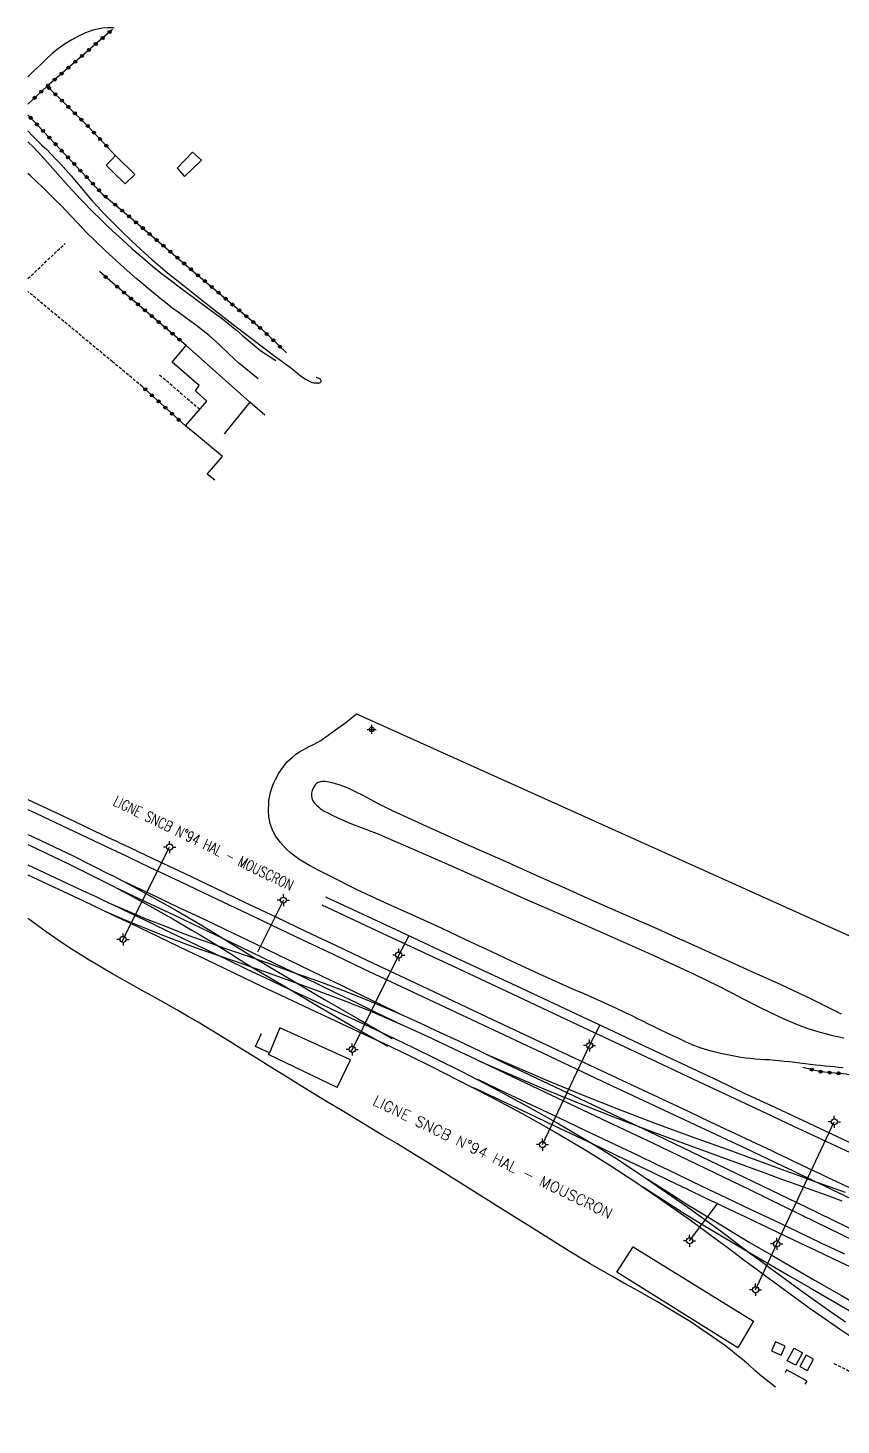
# Model space of a CAD drawing. Header units: millimetres. Extents: x 127000 to 127592, y 154000 to 154397.
# Drawn here: x 127000 to 127134.6, y 154165.7 to 154397 of the extents above; entities that cross this region are included whole.
import ezdxf

# ---------------------------------------------------------------- set-up
doc = ezdxf.new("R2010")
doc.units = ezdxf.units.MM
doc.linetypes.add('DASHED', pattern=[0.75, 0.5, -0.25])
doc.layers.get('0').update_dxf_attribs({"linetype": 'CONTINUOUS'})
for name, color, linetype in [('W0006', 2, 'CONTINUOUS'), ('W0071', 7, 'CONTINUOUS'), ('W0101', 7, 'CONTINUOUS'), ('W0104', 1, 'CONTINUOUS'), ('W0112', 1, 'DASHED'), ('W0211', 2, 'CONTINUOUS'), ('W0323', 7, 'CONTINUOUS'), ('W0439', 7, 'CONTINUOUS'), ('W0610', 7, 'CONTINUOUS'), ('W0611', 7, 'CONTINUOUS'), ('W0700', 7, 'CONTINUOUS'), ('W0853', 7, 'CONTINUOUS'), ('W0989', 7, 'CONTINUOUS')]:
    doc.layers.add(name, color=color, linetype=linetype)
doc.styles.get("Standard").update_dxf_attribs({"font": 'romans.shx', "width": 0.85})

# ---------------------------------------------------------------- blocks, each defined once
blk = doc.blocks.new('T610')
for p, q in [((-0.500001, 0), (-1.000002, 0)), ((0, 0.500001), (0, 1.000002)), ((0.500001, 0), (1.000002, 0)), ((0, -0.500001), (0, -1.000002))]:
    blk.add_line(p, q)
blk.add_ellipse((0, 0), major_axis=(-0.353554, 0.353554), ratio=1, start_param=3.926990817, end_param=10.2101761242)
blk = doc.blocks.new('T853')
for p, q in [((-0.75, 0), (0.75, 0)), ((0, 0.75), (0, -0.75))]:
    blk.add_line(p, q)
blk.add_ellipse((0, 0), major_axis=(-0.265, 0.265), ratio=1, start_param=3.926991, end_param=10.210176)
blk = doc.blocks.new('t323o')
at = {"color": 0, "linetype": 'Continuous'}
for radius in [0.25, 0.15]:
    blk.add_circle((0, 0), radius, dxfattribs=at)

msp = doc.modelspace()

# ---------------------------------------------------------------- linework, layer by layer
at = {"layer": 'W0006'}
for points in [[(127134.93, 154224.85), (127134.19, 154224.92), (127133.45, 154224.99), (127132.71, 154225.06), (127131.97, 154225.13), (127131.23, 154225.21), (127130.37, 154225.31), (127129.51, 154225.41), (127128.65, 154225.52), (127127.79, 154225.62), (127126.93, 154225.73), (127126.07, 154225.83), (127125.21, 154225.92), (127124.35, 154226.02), (127123.56, 154226.09), (127122.77, 154226.15), (127121.98, 154226.2), (127121.19, 154226.25), (127120.4, 154226.31), (127119.61, 154226.38), (127118.83, 154226.47), (127118.04, 154226.58), (127116.38, 154226.87), (127114.72, 154227.21), (127113.09, 154227.61), (127111.47, 154228.1), (127110.21, 154228.57), (127108.98, 154229.11), (127107.76, 154229.68), (127106.55, 154230.25), (127105.59, 154230.7), (127104.64, 154231.16), (127103.69, 154231.63), (127102.74, 154232.1), (127101.79, 154232.58), (127100.84, 154233.04), (127099.89, 154233.51), (127098.93, 154233.96), (127097.22, 154234.76), (127095.51, 154235.54), (127093.79, 154236.31), (127092.06, 154237.08), (127090.34, 154237.84), (127088.62, 154238.61), (127086.9, 154239.38), (127085.18, 154240.16), (127080.99, 154242.09), (127076.8, 154244.04), (127072.62, 154245.99), (127068.44, 154247.95), (127063.8, 154250.07), (127059.14, 154252.18), (127054.5, 154254.33), (127049.94, 154256.63), (127048.29, 154257.48), (127046.63, 154258.33), (127045.02, 154259.28), (127043.52, 154260.41), (127042.62, 154261.24), (127041.79, 154262.14), (127041.05, 154263.13), (127040.47, 154264.23), (127040.11, 154265.29), (127039.9, 154266.39), (127039.83, 154267.5), (127039.85, 154268.61), (127039.9, 154269.13), (127039.98, 154269.65), (127040.08, 154270.16), (127040.21, 154270.67), (127040.36, 154271.17), (127040.54, 154271.66), (127040.74, 154272.15), (127040.96, 154272.62), (127041.52, 154273.64), (127042.18, 154274.6), (127042.93, 154275.5), (127043.77, 154276.31), (127044.3, 154276.75), (127044.87, 154277.13), (127045.47, 154277.47), (127046.07, 154277.78), (127046.68, 154278.09), (127047.28, 154278.39), (127047.88, 154278.72), (127048.46, 154279.08), (127050.55, 154280.53), (127052.61, 154282.05), (127054.4, 154283.45)], [(127054.4, 154283.45), (127157.71, 154236.94), (127204.87, 154213.78), (127251.19, 154190.31), (127297.7, 154165.7)], [(127134.67, 154233.72), (127129.7, 154236.22), (127124.67, 154238.58), (127119.61, 154240.87), (127114.55, 154243.17), (127110.92, 154244.82), (127107.29, 154246.45), (127103.64, 154248.07), (127099.99, 154249.68), (127096.34, 154251.29), (127092.7, 154252.9), (127089.05, 154254.52), (127085.41, 154256.14), (127079.14, 154258.94), (127072.88, 154261.74), (127066.62, 154264.56), (127060.37, 154267.39), (127059.13, 154267.99), (127057.91, 154268.63), (127056.7, 154269.29), (127055.49, 154269.94), (127054.25, 154270.57), (127052.99, 154271.14), (127051.68, 154271.64), (127050.34, 154272.02), (127049.8, 154272.15), (127049.24, 154272.25), (127048.65, 154272.26), (127048.07, 154272.11), (127047.78, 154271.94), (127047.54, 154271.71), (127047.36, 154271.44), (127047.21, 154271.15), (127047.06, 154270.76), (127046.96, 154270.34), (127046.93, 154269.91), (127046.99, 154269.49), (127047.17, 154269.06), (127047.45, 154268.69), (127047.77, 154268.36), (127048.09, 154268.07), (127048.39, 154267.81), (127048.72, 154267.58), (127049.05, 154267.37), (127049.4, 154267.18), (127050.58, 154266.57), (127051.79, 154266.01), (127053.02, 154265.49), (127054.26, 154265), (127055.5, 154264.53), (127056.74, 154264.05), (127057.97, 154263.57), (127059.2, 154263.06), (127064.95, 154260.55), (127070.7, 154258.02), (127076.43, 154255.46), (127082.17, 154252.91), (127089.15, 154249.83), (127096.15, 154246.76), (127103.12, 154243.65), (127110.07, 154240.47), (127112.23, 154239.43), (127114.38, 154238.35), (127116.51, 154237.25), (127118.64, 154236.15), (127120.78, 154235.05), (127122.94, 154233.99), (127125.12, 154232.98), (127127.33, 154232.02), (127128.22, 154231.68), (127129.11, 154231.36), (127130.02, 154231.07), (127130.93, 154230.8), (127131.96, 154230.53), (127132.99, 154230.28), (127134.03, 154230.05), (127135.08, 154229.83)]]:
    msp.add_lwpolyline(points, dxfattribs=at)
at = {"layer": 'W0071'}
for points in [[(127000, 154378.2), (127000.9, 154377.29), (127002.41, 154375.7), (127004.53, 154373.35), (127006.63, 154370.98), (127008.77, 154368.64), (127010.98, 154366.36), (127011.72, 154365.63), (127012.48, 154364.89), (127013.24, 154364.17), (127014, 154363.45)], [(127014, 154359.07), (127013.42, 154359.6), (127012.85, 154360.13), (127012.28, 154360.67), (127011.71, 154361.21), (127010.79, 154362.11), (127009.88, 154363.02), (127008.98, 154363.95), (127008.1, 154364.89), (127007.21, 154365.83), (127006.32, 154366.76), (127005.43, 154367.69), (127004.52, 154368.6), (127002.46, 154370.62), (127000.38, 154372.61), (127000, 154372.96)], [(127014, 154363.45), (127015.63, 154361.95), (127017.27, 154360.48), (127018.95, 154359.04), (127020.64, 154357.61), (127022.08, 154356.44), (127023.55, 154355.31), (127025.03, 154354.19), (127026.53, 154353.09), (127028.02, 154351.99), (127029.52, 154350.89), (127031, 154349.78), (127032.47, 154348.64), (127033.5, 154347.82), (127034.51, 154346.98), (127035.52, 154346.13), (127036.53, 154345.28), (127037.54, 154344.43), (127038.56, 154343.59), (127041.04, 154341.97), (127041.04, 154341.97)], [(127038.12, 154338.93), (127034.89, 154341.53), (127034.89, 154341.53), (127033.28, 154343.09), (127031.66, 154344.62), (127029.98, 154346.1), (127028.99, 154346.91), (127027.97, 154347.69), (127026.95, 154348.46), (127025.91, 154349.21), (127024.87, 154349.96), (127023.84, 154350.72), (127022.82, 154351.5), (127021.82, 154352.3), (127019.83, 154353.95), (127017.86, 154355.63), (127015.92, 154357.33), (127014, 154359.07)]]:
    msp.add_lwpolyline(points, dxfattribs=at)
at = {"layer": 'W0101'}
msp.add_lwpolyline([(127039.2, 154332.92), (127036.73, 154335.06), (127032.49, 154329.81)], dxfattribs=at)
at = {"layer": 'W0104'}
for points in [[(127025.89, 154372.46), (127028.71, 154375.14), (127027.25, 154376.48), (127024.7, 154373.84)], [(127117.5, 154178.46), (127097.5, 154191), (127100.21, 154195.22), (127120.12, 154182.89)], [(127124.68, 154177.27), (127125.37, 154178.77), (127123.76, 154179.5), (127123.08, 154178)], [(127128.22, 154177.65), (127127.11, 154175.59), (127125.71, 154176.34), (127126.83, 154178.41)], [(127129.03, 154174.72), (127130.07, 154176.6), (127128.83, 154177.29), (127127.79, 154175.41), (127129.03, 154174.72)]]:
    msp.add_lwpolyline(points, close=True, dxfattribs=at)
for points in [[(127014, 154373.28), (127012.95, 154374.31), (127014, 154375.39)], [(127014, 154375.39), (127014.5, 154375.9), (127017.68, 154372.8), (127016.12, 154371.21)], [(127016.12, 154371.21), (127014, 154373.28)], [(127030.95, 154322.14), (127029.67, 154323.18), (127032.23, 154326.08), (127027.88, 154329.66), (127026.06, 154331.14), (127029.64, 154335.22), (127027.71, 154336.97), (127028.36, 154337.86), (127023.88, 154341.68), (127026.21, 154344.48), (127036.73, 154335.06)], [(127051.17, 154221.62), (127039.8, 154227.03), (127039.96, 154227.34), (127037.69, 154228.38), (127038.64, 154230.52)], [(127051.17, 154221.62), (127053.41, 154226.15), (127041.7, 154231.48), (127039.96, 154227.34)]]:
    msp.add_lwpolyline(points, dxfattribs=at)
at = {"layer": 'W0112'}
for points in [[(127000, 154355.54), (127006.15, 154361.34)], [(127014, 154341.75), (127000, 154353.38)], [(127018.93, 154337.66), (127014, 154341.75)], [(127028.43, 154333.85), (127021.62, 154339.72)], [(127142.96, 154171), (127141.27, 154171.85), (127133.39, 154175.9), (127133.39, 154175.9)]]:
    msp.add_lwpolyline(points, dxfattribs=at)
at = {"layer": 'W0211'}
for points in [[(127014, 154397.04), (127013.18, 154397.04), (127012.35, 154396.98), (127011.54, 154396.84), (127010.74, 154396.65), (127009.53, 154396.23), (127008.37, 154395.71), (127007.26, 154395.1), (127006.18, 154394.43), (127005.08, 154393.65), (127004.03, 154392.79), (127003.04, 154391.88), (127002.06, 154390.95), (127001.04, 154389.98), (127000.03, 154388.98), (127000, 154388.95)], [(127014.28, 154397.03), (127014, 154397.04)], [(127000, 154379.98), (127000.01, 154379.97), (127000.78, 154379.19), (127001.55, 154378.43), (127002.32, 154377.66), (127003.1, 154376.89), (127003.86, 154376.12), (127004.62, 154375.34), (127005.37, 154374.54), (127006.28, 154373.55), (127007.16, 154372.53), (127008.04, 154371.5), (127008.9, 154370.47), (127009.77, 154369.44), (127010.65, 154368.42), (127011.55, 154367.42), (127012.47, 154366.43), (127012.85, 154366.03), (127013.23, 154365.64), (127013.61, 154365.25), (127014, 154364.86)], [(127014, 154364.86), (127015.56, 154363.31), (127017.15, 154361.79), (127018.77, 154360.3), (127020.41, 154358.83), (127023.12, 154356.52), (127025.89, 154354.27), (127028.69, 154352.06), (127031.5, 154349.87), (127034.46, 154347.57), (127037.45, 154345.29), (127040.45, 154343.04), (127043.46, 154340.81), (127044.27, 154340.17), (127045.07, 154339.5), (127045.93, 154338.88), (127046.87, 154338.4), (127047.08, 154338.33), (127047.3, 154338.29), (127047.53, 154338.28), (127047.75, 154338.28), (127047.85, 154338.28), (127047.94, 154338.27), (127048.03, 154338.25), (127048.13, 154338.25), (127048.24, 154338.26), (127048.35, 154338.31), (127048.45, 154338.38), (127048.52, 154338.48), (127048.55, 154338.63), (127048.51, 154338.77), (127048.41, 154338.88), (127047.79, 154339.18)], [(127014, 154240.41), (127012.65, 154241.2), (127011.3, 154242), (127009.96, 154242.81), (127008.63, 154243.63), (127006.73, 154244.85), (127004.86, 154246.1), (127003.01, 154247.39), (127001.18, 154248.71), (127000.31, 154249.33), (127000, 154249.55)], [(127123.74, 154171.98), (127122.68, 154172.78), (127121.46, 154173.81), (127120.35, 154174.73), (127119.26, 154175.7), (127118.3, 154176.54), (127117.32, 154177.35), (127116.33, 154178.14), (127115.32, 154178.9), (127113.5, 154180.21), (127111.64, 154181.48), (127109.77, 154182.71), (127107.87, 154183.91), (127106.05, 154185.02), (127104.21, 154186.09), (127102.36, 154187.15), (127100.5, 154188.19), (127098.63, 154189.22), (127096.77, 154190.27), (127094.92, 154191.32), (127093.09, 154192.4), (127089.62, 154194.5), (127086.17, 154196.63), (127082.73, 154198.78), (127079.3, 154200.94), (127075.87, 154203.11), (127072.45, 154205.27), (127069.01, 154207.42), (127065.56, 154209.55), (127063.3, 154210.93), (127061.04, 154212.3), (127058.77, 154213.67), (127056.5, 154215.03), (127054.23, 154216.39), (127051.96, 154217.76), (127049.69, 154219.12), (127047.43, 154220.5), (127045.02, 154221.98), (127042.62, 154223.47), (127040.22, 154224.97), (127037.82, 154226.47), (127035.42, 154227.96), (127033.01, 154229.45), (127030.6, 154230.93), (127028.17, 154232.39), (127026.42, 154233.42), (127024.65, 154234.43), (127022.88, 154235.44), (127021.1, 154236.43), (127019.32, 154237.42), (127017.54, 154238.41), (127015.77, 154239.41), (127014, 154240.41)]]:
    msp.add_lwpolyline(points, dxfattribs=at)
at = {"layer": 'W0323'}
for points in [[(127014, 154396.78), (127003.18, 154387.42), (127000, 154384.45)], [(127014, 154376.43), (127009.94, 154380.78), (127003.18, 154387.42)], [(127000, 154382.65), (127012.36, 154369.54), (127014, 154368.15)], [(127014.5, 154375.9), (127014, 154376.43)], [(127014, 154368.15), (127016.3, 154366.21), (127027.84, 154356.35), (127038.71, 154347.14), (127042.81, 154343.25)], [(127014, 154354.85), (127011.82, 154356.7)], [(127026.21, 154344.48), (127014, 154354.85)], [(127026.06, 154331.14), (127018.93, 154337.66)], [(127264.54, 154171), (127259.83, 154173.27), (127233.74, 154185.11), (127214.18, 154194.23), (127184.96, 154206.65), (127165.98, 154214.31), (127158.7, 154216.78), (127143.5, 154221.84), (127135.43, 154223.81), (127131.26, 154224.21), (127128.3, 154224.91)]]:
    msp.add_lwpolyline(points, dxfattribs=at)
at = {"layer": 'W0439'}
msp.add_lwpolyline([(127128.69, 154172.45), (127128.99, 154172.99), (127125.58, 154174.86), (127125.33, 154174.36)], dxfattribs=at)
at = {"layer": 'W0611'}
for points in [[(127015.59, 154245.82), (127023.46, 154261.41)], [(127042.28, 154252.61), (127037.99, 154243.99)], [(127061.38, 154243.53), (127063.1, 154246.74)], [(127053.48, 154227.48), (127061.38, 154243.53)], [(127092.98, 154228.55), (127094.68, 154231.84)], [(127085.18, 154212.13), (127092.98, 154228.55)], [(127120.45, 154188.11), (127123.95, 154195.7), (127133.49, 154215.91)], [(127109.53, 154196.22), (127114.08, 154202.25)]]:
    msp.add_lwpolyline(points, dxfattribs=at)
at = {"layer": 'W0700'}
for points in [[(127000, 154269.28), (127001.76, 154268.45), (127004.82, 154267.01), (127007.88, 154265.57), (127010.94, 154264.12), (127014, 154262.68)], [(127000, 154267.62), (127001.44, 154266.95), (127004.58, 154265.46), (127007.72, 154263.98), (127010.86, 154262.5), (127014, 154261.02)], [(127000, 154263.49), (127001.11, 154262.98), (127007.48, 154259.94), (127013.8, 154256.78), (127013.85, 154256.75), (127013.9, 154256.73), (127013.95, 154256.7), (127014, 154256.68)], [(127014, 154262.68), (127014.43, 154262.47), (127014.86, 154262.27), (127015.29, 154262.06), (127015.72, 154261.86), (127020.79, 154259.46), (127025.85, 154257.06), (127030.91, 154254.65), (127035.97, 154252.24), (127041.02, 154249.83), (127046.08, 154247.43), (127051.15, 154245.03), (127056.21, 154242.63), (127066.08, 154237.97), (127075.95, 154233.31), (127085.83, 154228.67), (127095.7, 154224.02), (127099.13, 154222.41), (127102.55, 154220.81), (127105.98, 154219.2), (127109.4, 154217.6), (127112.83, 154215.99), (127116.25, 154214.38), (127119.68, 154212.77), (127123.1, 154211.15), (127124.43, 154210.52), (127125.76, 154209.89), (127127.08, 154209.25), (127128.41, 154208.62), (127129.74, 154207.98), (127131.07, 154207.35), (127132.4, 154206.71), (127133.72, 154206.08), (127138.02, 154204.03)], [(127000, 154261.84), (127000.46, 154261.63), (127006.81, 154258.6), (127013.11, 154255.45), (127013.33, 154255.33), (127013.56, 154255.22), (127013.78, 154255.1), (127014, 154254.99)], [(127014, 154261.02), (127014.27, 154260.89), (127014.54, 154260.76), (127014.81, 154260.63), (127015.08, 154260.51), (127020.14, 154258.1), (127025.2, 154255.7), (127030.26, 154253.29), (127035.32, 154250.89), (127040.38, 154248.48), (127045.44, 154246.07), (127050.5, 154243.67), (127055.57, 154241.27), (127065.44, 154236.61), (127075.31, 154231.96), (127085.19, 154227.31), (127095.06, 154222.66), (127098.49, 154221.06), (127101.91, 154219.45), (127105.34, 154217.84), (127108.76, 154216.24), (127112.19, 154214.63), (127115.61, 154213.03), (127119.03, 154211.41), (127122.46, 154209.8), (127123.78, 154209.17), (127125.11, 154208.53), (127126.44, 154207.9), (127127.77, 154207.26), (127129.1, 154206.63), (127130.42, 154205.99), (127131.75, 154205.36), (127133.08, 154204.73), (127137.38, 154202.67)], [(127000, 154258.48), (127008.2, 154254.62), (127009.65, 154253.93), (127011.1, 154253.25), (127012.55, 154252.56), (127014, 154251.87)], [(127000, 154256.82), (127007.56, 154253.26), (127009.17, 154252.5), (127010.78, 154251.74), (127012.39, 154250.97), (127014, 154250.21)], [(127014, 154256.68), (127017.52, 154254.82), (127021, 154252.91), (127024.46, 154250.96), (127027.9, 154248.97), (127029.17, 154248.22), (127030.43, 154247.45), (127031.69, 154246.67), (127032.94, 154245.89), (127034.19, 154245.1), (127035.44, 154244.32), (127036.7, 154243.54), (127037.96, 154242.78), (127043.51, 154239.47), (127049.08, 154236.19), (127054.66, 154232.95), (127060.27, 154229.73)], [(127015.53, 154255.89), (127020.15, 154253.71), (127024.77, 154251.53), (127029.38, 154249.33), (127033.99, 154247.13), (127037.65, 154245.38), (127041.3, 154243.62), (127044.95, 154241.85), (127048.6, 154240.09), (127051.84, 154238.52), (127055.08, 154236.95), (127058.33, 154235.38), (127061.57, 154233.81)], [(127014, 154254.99), (127017.32, 154253.22), (127020.62, 154251.41), (127023.89, 154249.56), (127027.14, 154247.67), (127028.41, 154246.92), (127029.67, 154246.16), (127030.92, 154245.38), (127032.17, 154244.6), (127033.42, 154243.81), (127034.67, 154243.03), (127035.93, 154242.26), (127037.19, 154241.49), (127042.74, 154238.18), (127048.32, 154234.9), (127053.91, 154231.65), (127059.52, 154228.43)], [(127014.89, 154254.54), (127019.51, 154252.36), (127024.13, 154250.17), (127028.74, 154247.98), (127033.35, 154245.78), (127037, 154244.03), (127040.65, 154242.26), (127044.3, 154240.5), (127047.94, 154238.74), (127051.19, 154237.17), (127054.43, 154235.6), (127057.67, 154234.03), (127060.91, 154232.46)], [(127013.23, 154252.21), (127014, 154251.88)], [(127014, 154251.88), (127016.85, 154250.66), (127019.7, 154249.48), (127022.58, 154248.34), (127025.46, 154247.22), (127027.23, 154246.56), (127029, 154245.92), (127030.78, 154245.3), (127032.56, 154244.69), (127034.34, 154244.08), (127036.12, 154243.46), (127037.9, 154242.84), (127039.67, 154242.21), (127043.97, 154240.66), (127048.26, 154239.12), (127052.54, 154237.53), (127056.79, 154235.85), (127059.5, 154234.7), (127062.19, 154233.51), (127064.86, 154232.28), (127067.53, 154231.05), (127071.15, 154229.36), (127074.75, 154227.65), (127078.36, 154225.92), (127081.96, 154224.2), (127089.31, 154220.72), (127096.67, 154217.25), (127104.02, 154213.76), (127111.36, 154210.25), (127120.08, 154206.05), (127128.78, 154201.81), (127137.48, 154197.57)], [(127014, 154251.87), (127017.17, 154250.36), (127020.33, 154248.85), (127023.49, 154247.33), (127026.66, 154245.81), (127029.82, 154244.29), (127032.98, 154242.78), (127036.14, 154241.26), (127039.31, 154239.75), (127043.36, 154237.82), (127047.42, 154235.92), (127051.49, 154234.02), (127055.56, 154232.13), (127059.62, 154230.21), (127063.67, 154228.27), (127067.7, 154226.3), (127071.7, 154224.27), (127077.13, 154221.46), (127082.52, 154218.57), (127087.86, 154215.6), (127093.13, 154212.49), (127097.15, 154209.99), (127101.1, 154207.38), (127105.01, 154204.71), (127108.9, 154202.01), (127110.68, 154200.75), (127112.45, 154199.46), (127114.21, 154198.17), (127115.96, 154196.86), (127117.71, 154195.55), (127119.45, 154194.24), (127121.21, 154192.93), (127122.97, 154191.64), (127125.43, 154189.84), (127127.88, 154188.04), (127130.35, 154186.25), (127132.85, 154184.49), (127135.33, 154182.79)], [(127048.64, 154251.82), (127059.46, 154246.77), (127070.27, 154241.72), (127081.08, 154236.66), (127091.88, 154231.6), (127096.23, 154229.56), (127100.57, 154227.51), (127104.92, 154225.46), (127109.26, 154223.42), (127113.61, 154221.37), (127117.95, 154219.32), (127122.3, 154217.28), (127126.65, 154215.24), (127136.12, 154210.82)], [(127049.28, 154253.18), (127060.09, 154248.13), (127070.9, 154243.08), (127081.71, 154238.02), (127092.52, 154232.96), (127096.87, 154230.92), (127101.21, 154228.87), (127105.55, 154226.82), (127109.9, 154224.77), (127114.24, 154222.73), (127118.59, 154220.68), (127122.93, 154218.64), (127127.28, 154216.6), (127136.75, 154212.17)], [(127012.63, 154250.84), (127014, 154250.24)], [(127014, 154250.24), (127016.71, 154249.09), (127019.44, 154247.97), (127022.18, 154246.88), (127024.93, 154245.82), (127026.7, 154245.16), (127028.47, 154244.52), (127030.25, 154243.89), (127032.04, 154243.28), (127033.82, 154242.67), (127035.6, 154242.05), (127037.38, 154241.43), (127039.16, 154240.8), (127043.44, 154239.26), (127047.72, 154237.72), (127051.99, 154236.13), (127056.22, 154234.46), (127058.92, 154233.32), (127061.59, 154232.13), (127064.25, 154230.91), (127066.9, 154229.68), (127070.52, 154228), (127074.12, 154226.29), (127077.72, 154224.56), (127081.32, 154222.85), (127088.67, 154219.37), (127096.02, 154215.89), (127103.38, 154212.41), (127110.71, 154208.9), (127119.43, 154204.7), (127128.13, 154200.47), (127136.82, 154196.22)], [(127014, 154250.21), (127017.09, 154248.74), (127020.17, 154247.26), (127023.25, 154245.78), (127026.33, 154244.3), (127029.41, 154242.82), (127032.49, 154241.34), (127035.58, 154239.87), (127038.66, 154238.39), (127042.71, 154236.47), (127046.77, 154234.57), (127050.83, 154232.68), (127054.89, 154230.78), (127058.95, 154228.87), (127062.99, 154226.93), (127067.02, 154224.96), (127071.02, 154222.94), (127076.42, 154220.14), (127081.79, 154217.26), (127087.1, 154214.3), (127092.35, 154211.21), (127096.35, 154208.72), (127100.28, 154206.13), (127104.17, 154203.47), (127108.04, 154200.78), (127109.82, 154199.52), (127111.58, 154198.24), (127113.34, 154196.94), (127115.09, 154195.64), (127116.83, 154194.33), (127118.58, 154193.02), (127120.32, 154191.72), (127122.08, 154190.43), (127124.55, 154188.62), (127127.01, 154186.81), (127129.49, 154185.02), (127131.99, 154183.26), (127134.49, 154181.54), (127137, 154179.84)], [(127074.74, 154225.97), (127080.26, 154223.57), (127085.8, 154221.23), (127091.37, 154218.94), (127096.96, 154216.71), (127103.26, 154214.29), (127109.58, 154211.97), (127115.92, 154209.67), (127122.26, 154207.36), (127124.75, 154206.44), (127127.26, 154205.54), (127129.76, 154204.65), (127132.26, 154203.75), (127134.76, 154202.85)], [(127075.34, 154227.34), (127080.85, 154224.95), (127086.38, 154222.61), (127091.93, 154220.33), (127097.51, 154218.1), (127103.8, 154215.69), (127110.12, 154213.37), (127116.45, 154211.08), (127122.78, 154208.77), (127125.28, 154207.85), (127127.79, 154206.95), (127130.29, 154206.05), (127132.8, 154205.15), (127135.31, 154204.24)], [(127073.78, 154221.59), (127078.25, 154219.49), (127082.72, 154217.38), (127087.19, 154215.26), (127091.65, 154213.14), (127094.58, 154211.75), (127097.5, 154210.35), (127100.42, 154208.95), (127103.34, 154207.55), (127106.26, 154206.15), (127109.18, 154204.75), (127112.1, 154203.35), (127115.02, 154201.96), (127118.92, 154200.1), (127122.82, 154198.24), (127126.72, 154196.39), (127130.62, 154194.54), (127134.53, 154192.68), (127138.43, 154190.83)], [(127074.42, 154222.95), (127078.89, 154220.84), (127083.36, 154218.73), (127087.83, 154216.62), (127092.3, 154214.49), (127095.22, 154213.1), (127098.14, 154211.7), (127101.06, 154210.31), (127103.98, 154208.91), (127106.9, 154207.5), (127109.82, 154206.1), (127112.74, 154204.71), (127115.66, 154203.31), (127119.56, 154201.45), (127123.47, 154199.6), (127127.37, 154197.74), (127131.27, 154195.89), (127135.17, 154194.04)], [(127101.88, 154205.1), (127105.15, 154203), (127108.44, 154200.92), (127111.75, 154198.87), (127115.07, 154196.84), (127118.65, 154194.7), (127122.25, 154192.59), (127125.86, 154190.5), (127129.47, 154188.42), (127133.94, 154185.82), (127138.42, 154183.24), (127142.91, 154180.67), (127147.41, 154178.13), (127150.66, 154176.33), (127153.91, 154174.53), (127157.17, 154172.75), (127160.45, 154171)], [(127102.69, 154206.36), (127105.96, 154204.27), (127109.24, 154202.19), (127112.54, 154200.15), (127115.85, 154198.12), (127119.42, 154195.99), (127123.02, 154193.88), (127126.62, 154191.8), (127130.22, 154189.71), (127134.69, 154187.13), (127139.16, 154184.54), (127143.64, 154181.97), (127148.14, 154179.44), (127152, 154177.3), (127155.87, 154175.17), (127159.76, 154173.07), (127163.66, 154171)]]:
    msp.add_lwpolyline(points, dxfattribs=at)

# ---------------------------------------------------------------- block references
at = {"layer": 'W0323'}
for p, rotation in [((127011.23, 154394.39), 220.8992467725631), ((127012.37, 154395.37), 220.8992467725631), ((127013.5, 154396.35), 220.8992467725631), ((127008.97, 154392.42), 220.8992467725631), ((127010.1, 154393.41), 220.8992467725631), ((127006.7, 154390.46), 220.8992467725631), ((127007.83, 154391.44), 220.8992467725631), ((127003.3, 154387.51), 220.8992467725631), ((127004.43, 154388.5), 220.8992467725631), ((127005.56, 154389.48), 220.8992467725631), ((127001.1, 154385.47), 222.9556262819171), ((127002.2, 154386.5), 222.9556262819171), ((127003.48, 154387.12), 135.5303429198811), ((127004.55, 154386.07), 135.5303429198811), ((127005.62, 154385.02), 135.5303429198811), ((127006.69, 154383.97), 135.5303429198811), ((127007.76, 154382.92), 135.5303429198811), ((127000.45, 154382.16), 313.3217822866652), ((127001.48, 154381.07), 313.3217822866652), ((127008.83, 154381.87), 135.5303429198811), ((127009.91, 154380.82), 135.5303429198811), ((127002.51, 154379.98), 313.3217822866652), ((127003.54, 154378.89), 313.3217822866652), ((127010.93, 154379.72), 133.0150266471363), ((127011.95, 154378.63), 133.0150266471363), ((127004.57, 154377.8), 313.3217822866652), ((127005.6, 154376.71), 313.3217822866652), ((127012.98, 154377.53), 133.0150266471363), ((127006.63, 154375.62), 313.3217822866652), ((127007.66, 154374.53), 313.3217822866652), ((127008.69, 154373.43), 313.3217822866652), ((127009.72, 154372.34), 313.3217822866652), ((127010.75, 154371.25), 313.3217822866652), ((127011.77, 154370.16), 313.3217822866652), ((127012.85, 154369.12), 319.8386916465353), ((127014.45, 154367.78), 319.8386916464992), ((127015.59, 154366.81), 319.8386916464992), ((127016.74, 154365.84), 319.4764694197964), ((127017.88, 154364.86), 319.4764694197964), ((127019.02, 154363.89), 319.4764694197964), ((127020.16, 154362.91), 319.4764694197964), ((127021.3, 154361.94), 319.4764694197964), ((127022.44, 154360.97), 319.4764694197964), ((127023.58, 154359.99), 319.4764694197964), ((127024.72, 154359.02), 319.4764694197964), ((127025.86, 154358.04), 319.4764694197964), ((127012.86, 154355.82), 139.667251129476), ((127027, 154357.07), 319.4764694197964), ((127028.14, 154356.09), 319.7348111310152), ((127029.29, 154355.12), 319.7348111310152), ((127014.78, 154354.18), 139.6672511296595), ((127015.92, 154353.21), 139.6672511296595), ((127030.43, 154354.15), 319.7348111310152), ((127031.58, 154353.19), 319.7348111310152), ((127017.07, 154352.24), 139.6672511296595), ((127018.21, 154351.27), 139.6672511296595), ((127019.35, 154350.3), 139.6672511296595), ((127032.72, 154352.22), 319.7348111310152), ((127033.86, 154351.25), 319.7348111310152), ((127035.01, 154350.28), 319.7348111310152), ((127020.5, 154349.33), 139.6672511296595), ((127021.64, 154348.36), 139.6672511296595), ((127036.15, 154349.31), 319.7348111310152), ((127037.3, 154348.34), 319.7348111310152), ((127022.78, 154347.39), 139.6672511296595), ((127023.93, 154346.42), 139.6672511296595), ((127038.44, 154347.37), 319.7348111310152), ((127039.54, 154346.35), 316.4770439924147), ((127025.07, 154345.45), 139.6672511296595), ((127040.63, 154345.32), 316.4770439924147), ((127041.72, 154344.28), 316.4770439924147), ((127019.42, 154337.21), 137.5296288111691), ((127020.52, 154336.2), 137.5296288111691), ((127021.63, 154335.19), 137.5296288111691), ((127022.74, 154334.18), 137.5296288111691), ((127023.84, 154333.16), 137.5296288111691), ((127024.95, 154332.15), 137.5296288111691), ((127129.76, 154224.56), 166.8145534734747), ((127131.22, 154224.22), 166.8145534734747), ((127132.71, 154224.07), 174.4658889802826), ((127134.2, 154223.93), 174.4658889802826)]:
    msp.add_blockref('t323o', p, dxfattribs=dict(at, rotation=rotation))
at = {"layer": 'W0610'}
for p in [(127023.46, 154261.41), (127042.28, 154252.61), (127015.74, 154246.12), (127061.38, 154243.53), (127053.69, 154227.9), (127092.98, 154228.55), (127133.49, 154215.91), (127085.18, 154212.13), (127109.53, 154196.22), (127123.95, 154195.7), (127120.45, 154188.11)]:
    msp.add_blockref('T610', p, dxfattribs=at)
at = {"layer": 'W0853'}
msp.add_blockref('T853', (127056.9, 154280.89), dxfattribs=at)

# ---------------------------------------------------------------- texts
at = {"layer": 'W0989', "width": 0.75}
msp.add_text('LIGNE SNCB N°94 HAL - MOUSCRON', height=1.75, rotation=334.1826, dxfattribs=at).set_placement((127013.95, 154268.4))
at = {"layer": 'W0989'}
msp.add_text('LIGNE SNCB N°94 HAL - MOUSCRON', height=1.75, rotation=334.1826, dxfattribs=at).set_placement((127056.93, 154218.8))

doc.saveas('drawing.dxf')
